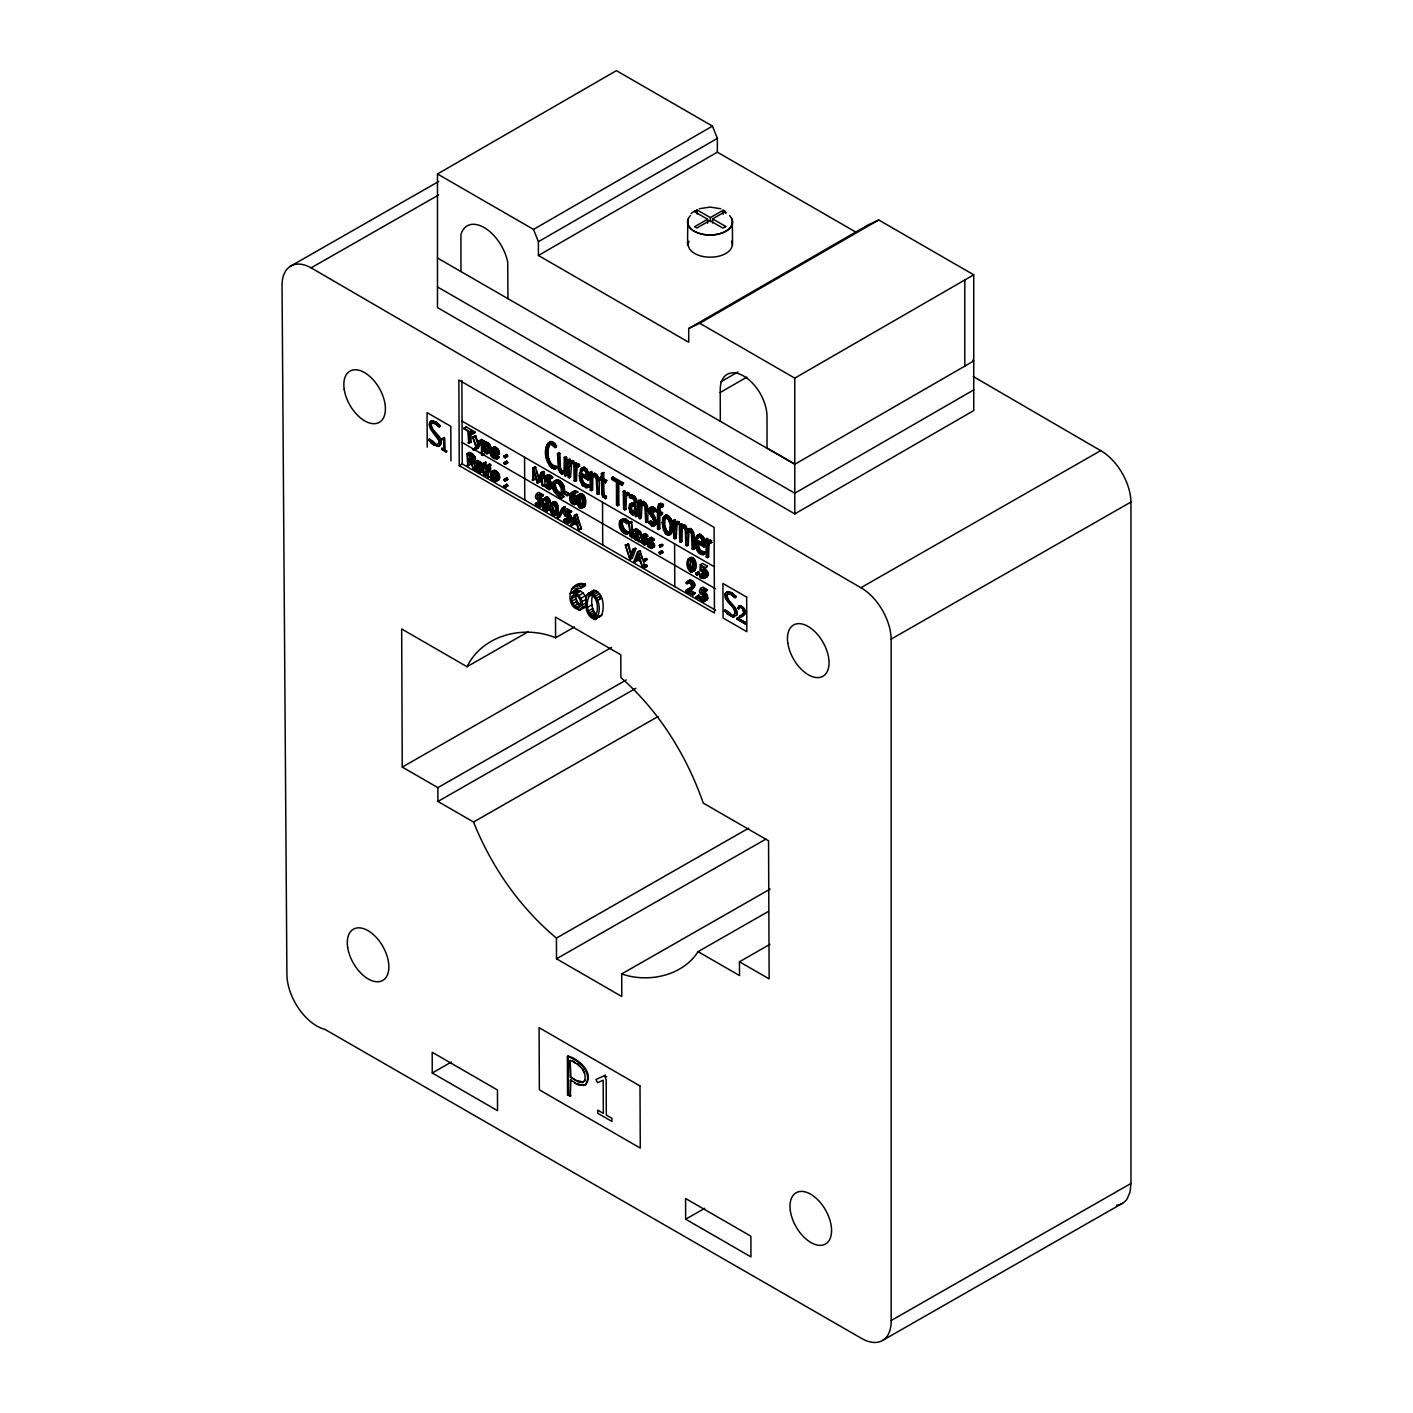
<?xml version="1.0" encoding="UTF-8"?>
<svg xmlns="http://www.w3.org/2000/svg" width="1413" height="1413" viewBox="0 0 1413 1413"><rect width="100%" height="100%" fill="white"/><g stroke="black" fill="none" stroke-linecap="round" stroke-linejoin="round"><path stroke-width="1.5" d="M767.029 448.274L767.012 416.623A33.082 19.128 60 0 0 743.697 376.052A33.082 19.128 60 0 0 720.224 389.476L720.312 421.286M794.795 513.89L794.777 378.136L973.734 274.811L973.751 410.565L794.795 513.89L437.482 307.592L437.482 173.976L616.421 70.65L712.47 126.093L717.362 138.386L717.362 152.162L856.278 232.35M687.548 245.208L687.76 222.053M579.348 475.369L581.326 468.357L584.276 467.244L586.943 469.204L589.256 479.254L587.967 479.978L580.39 475.598L580.708 478.919L582.721 483.882L585.865 485.878L588.762 485.189L588.85 486.955L585.918 487.662L582.209 485.207L579.683 479.06L579.348 475.369L580.637 474.627M550.84 444.177L555.026 447.603L556.316 446.861L555.026 443.488L550.664 441.527C541.886 446.808 545.259 462.263 551.9 468.233L553.19 467.509C546.319 462.705 543.263 448.257 551.211 443.452L552.13 443.435L549.056 444.618M551.9 468.233L555.45 468.992L556.74 468.251L556.404 466.396C547.29 465.107 546.001 450.341 550.346 443.894M569.333 466.696L569.298 477.93L570.587 477.188L571.647 462.81L569.333 466.696L570.622 465.954M575.25 470.105L575.215 481.338L576.504 480.614L576.963 467.438L578.341 465.742L579.63 466.219L576.274 466.961L575.25 470.105L576.539 469.363M624.723 498.665L624.687 509.899L625.977 509.175L626.436 495.998L627.814 494.303L629.103 494.78L625.747 495.521L624.723 498.665L626.012 497.924M658.599 529.486L658.529 513.414L661.213 514.968L662.503 514.226L662.485 512.619L661.196 513.343L658.529 511.806L659.059 506.49L661.019 504.918L657.681 507.02L657.487 511.206L655.915 510.287L657.469 512.813L657.54 528.868L658.599 529.486L659.889 528.745L659.818 512.689M662.485 512.619L659.818 511.064L660.348 505.748M674.778 529.327L675.856 524.453L677.94 523.234M675.856 524.453L677.145 523.711L676.103 538.106L674.813 538.848L673.754 538.229L673.4 520.408L674.69 519.666L675.82 521.768L675.909 523.887L674.619 524.612L673.4 520.408M707.365 546.372L707.33 557.623L708.62 556.881L709.061 543.705L710.456 542.009L711.728 542.486L708.372 543.228L707.365 546.372L708.655 545.63M535.562 503.452C538.777 512.654 545.895 500.555 537.205 498.524L537.382 495.115L540.985 497.199L543.422 495.009L538.865 492.378L536.569 493.702C532.189 500.75 542.08 498.842 540.384 505.077L538.777 505.836L535.562 503.452L537.858 502.145L542.027 504.423L539.731 505.73M563.734 519.754C566.966 528.939 574.084 516.858 565.377 514.827L565.571 511.418L569.156 513.484L571.611 511.312L567.055 508.68L564.741 509.987C560.378 517.052 570.251 515.144 568.574 521.362L566.949 522.139L563.734 519.754L566.048 518.43L570.216 520.726L567.902 522.033M699.541 598.158C702.773 607.343 709.891 595.262 701.184 593.23L701.378 589.822L704.963 591.906L707.418 589.716L702.862 587.084L700.548 588.409C696.185 595.456 706.058 593.548 704.381 599.783L702.756 600.543L699.541 598.158L701.855 596.851L705.069 599.236L706.677 598.458L704.381 599.783M704.328 578.359L705.246 574.12L700.954 569.757L701.131 566.224L704.963 568.432L707.418 566.224L702.561 563.416L700.265 564.723L699.947 570.817L704.522 568.927C717.203 577.211 693.589 582.668 701.502 573.554L705.935 575.974L702.614 577.387L699.188 574.861M535.474 474.909L535.227 479.113L532.931 480.438L532.772 468.003L535.085 466.696L539.201 478.565M628.803 507.868L630.286 503.787L634.967 504.847L633.695 499.231L629.474 497.464L629.333 495.521L630.622 494.78C640.372 496.228 636.309 509.263 637.705 515.922L635.461 516.487L635.055 513.396L632.741 514.827L630.657 513.484L628.803 507.868L630.092 507.126M532.931 480.438L533.566 469.911L537.117 482.857L540.013 481.886L542.08 476.552M490.894 451.807L497.235 455.463L499.531 454.156C496.828 436.953 481.568 456.381 496.881 459.243L499.125 457.017L495.151 455.074L493.208 450.5L490.894 451.807L494.108 457.37L496.811 458.342L499.125 457.017M492.342 450.182L493.42 447.303M554.179 482.663C559.53 480.932 563.946 491.07 559.566 494.285C552.624 494.144 549.887 481.179 558.4 480.067C564.988 482.098 567.726 495.574 558.559 495.256L561.668 497.8L563.964 496.493L560.855 493.949L563.045 493.755M559.566 494.285L562.498 492.625C556.757 495.009 551.759 481.25 558.594 481.038M625.464 518.818C614.832 518.023 619.3 534.026 627.248 534.414L629.262 532.118L626.966 533.425C619.918 532.63 616.563 520.196 625.464 518.818L629.227 522.351L626.93 523.658L623.433 521.15L621.296 521.291M629.262 532.118C624.175 531.465 620.183 524.117 623.592 519.984M571.947 593.548L575.745 588.62L581.202 588.126L585.424 585.706L585.282 584.117L580.814 583.498C565.906 584.593 566.807 610.504 580.867 609.639C584.54 604.534 581.344 596.834 576.557 593.548C570.64 591.994 571.859 594.396 577.475 590.245C584.699 590.881 589.186 601.408 585.088 607.219L579.984 610.116M568.556 523.04C574.067 522.068 572.035 514.42 567.69 513.502L565.377 514.827M704.645 600.083C710.068 601.337 707.507 592.029 703.497 591.923L701.184 593.23M579.1 496.157L579.666 502.816M668.331 533.372L670.786 531.659L668.331 533.372L665.452 531.694L663.227 523.393L665.382 517.653L668.119 517.211L669.568 518.589L668.278 519.33L665.382 517.653M669.621 532.63L666.742 530.97L664.799 525.777L664.764 519.843L666.671 516.928M668.278 519.33L670.221 524.488L669.497 532.401M671.528 529.663L671.776 526.855L670.486 527.579M662.202 522.792L663.456 516.946L666.212 515.074C673.524 516.981 675.997 531.73 668.791 535.209L665.894 534.043L663.509 530.122L662.202 522.792L663.492 522.051L663.792 518.642L662.503 519.383M669.585 534.821C673.259 529.416 672.058 517.706 664.922 515.798L664.145 516.187M567.39 1056.482L568.114 1056.076C578.853 1058.796 595.067 1073.668 585.424 1084.76C593.336 1072.856 578.129 1059.573 567.39 1056.482L567.549 1094.739L570.287 1096.311L570.94 1079.656M474.468 467.597C477.541 465.866 482.628 466.802 474.998 462.722L477.188 460.444L481.745 463.499L482.734 471.836L479.678 472.896C479.502 470.812 474.009 471.712 474.468 467.597L477.435 464.718L479.413 464.842M649.344 521.538L653.354 524.382C656.074 518.412 646.112 514.155 650.033 507.991L652.276 506.719L654.855 508.132L655.862 509.616L654.148 511.753C644.522 504.883 658.246 521.697 654.025 525.848L651.57 525.883L648.938 522.969L650.634 520.796L654.643 523.64L654.661 518.995M973.221 376.494L1100.674 450.641A42.178 24.233 60.2 0 1 1130.948 502.039L1130.948 1183.458L1130.082 1191.901L1127.274 1198.63A42.178 24.233 60.2 0 1 1116.623 1205.289M633.077 535.28C631.876 539.854 638.164 539.536 638.552 541.585L641.643 540.561L640.601 531.871L635.744 528.621L633.572 530.935C647.861 538.265 624.228 534.644 638.128 533.231M635.373 533.955L636.044 536.905L639.312 539.077L637.016 540.384M652.965 526.325L655.314 525.106C659.535 520.973 645.812 504.141 655.438 511.029M628.979 522.81L630.498 535.28L631.399 536.481L633.695 535.174L631.275 521.485L628.979 522.81L630.163 536.022L631.911 537.752L636.504 534.22L636.698 536.622L639.365 538.194M651.322 507.249L651.163 513.484L649.874 514.226M687.124 532.878L686.965 545.86L688.255 545.135L688.996 530.811L687.124 532.878L688.414 532.136M680.889 529.663L680.73 542.256L682.02 541.515L682.179 528.939L684.775 526.784L682.461 527.367L680.889 529.663L682.179 528.939M591.499 478.053L591.341 490.647L592.63 489.905L592.789 477.329L594.378 475.051L591.499 478.053L592.789 477.329M640.16 506.154L639.983 518.748L641.272 518.006L642.103 503.929L640.16 506.154L641.449 505.412M563.964 496.493L561.35 498.577C556.457 495.221 548.138 486.831 554.285 481.232C560.449 481.144 565.094 491.459 560.096 495.345M490.081 450.252L489.499 445.59L486.284 442.923M466.908 453.644C470.246 453.714 476.234 460.726 471.2 462.086L473.479 469.134L475.775 467.827L473.496 460.779C478.53 459.402 472.543 452.39 469.204 452.319L466.908 453.644L467.791 465.866L470.087 464.541L470.087 460.921M487.379 453.626L488.562 452.337C489.746 448.857 486.461 441.827 482.257 443.965L481.391 441.916L483.688 440.591L484.553 442.658C488.774 440.52 492.06 447.532 490.876 451.012L486.779 453.697L482.363 449.617L484.677 448.292L486.708 451.224M696.379 542.574L703.957 546.955L705.246 546.213L703.621 537.293L699.382 534.202C691.893 538.035 694.772 554.32 703.55 554.655L704.751 552.147L700 550.116L697.669 541.833L696.379 542.574L698.711 550.858L701.855 552.854L704.751 552.147M696.697 539.572L699.382 534.202M570.552 496.281L572.565 493.791L577.74 492.272L575.303 491.106C566.383 490.982 569.033 507.726 575.956 503.646C579.648 497.535 566.03 495.875 573.537 494.515L577.581 497.5L575.285 498.824M491.636 472.843L493.685 472.984L495.733 475.21L495.751 480.385L492.589 479.343L491.053 476.499L491.053 473.655L493.949 471.518L491.053 473.655M494.85 480.65L497.146 479.325L493.967 476.711L493.349 472.331M571.594 598.582L571.929 596.392L574.42 594.467C579.613 595.756 582.386 603.121 579.524 607.572L578.094 608.102L574.42 605.947L571.929 601.143L571.594 598.582L575.815 596.18L576.151 593.972L571.929 596.392M497.129 480.296C492.024 456.169 484.359 490.117 499.425 478.989C500.714 475.527 496.864 468.551 492.89 471.024M571.082 497.005L574.561 499.019L574.596 503.505L571.894 502.622L570.552 500.149L570.552 497.729L573.378 495.68M576.151 502.445L573.395 500.167L572.848 496.405M580.425 474.026L581.361 470.582L583.816 469.928L585.847 472.366L586.943 477.806L580.425 474.026L583.746 468.922L581.361 470.582M696.415 541.002L697.368 537.558L701.095 536.145L698.446 536.622L696.415 541.002L702.95 544.764L701.837 539.342L699.806 536.887M540.985 497.199L543.422 495.009M569.156 513.484L571.611 511.312M704.963 591.906L707.418 589.716M744.545 614.478C746.576 611.953 742.249 605.276 739.229 605.682C743.874 605.365 747.866 612.906 743.203 615.679M631.523 505.642L631.77 510.358L634.967 512.248L633.678 512.99L631.099 512.142L630.074 509.757L630.233 506.384L632.476 504.794L630.233 506.384M704.963 568.432L707.418 566.224M584.558 1080.715C587.49 1071.036 578.235 1063.459 570.128 1060.404L570.198 1077.307L579.507 1082.429L582.668 1082.446L585.282 1080.309L582.668 1082.446M647.384 541.603L646.306 542.521M649.609 547.167L651.905 545.86L649.998 544.076L647.684 545.4L650.439 547.555L653.707 545.966L653.354 543.952M432.148 422.734L431.407 423.564C430.364 432.007 443.735 435.434 440.785 444.512L439.072 446.066L440.273 444.812C443.223 435.734 429.852 432.29 430.894 423.847L433.667 422.558L439.584 426.744L440.291 425.649L435.752 421.833L430.806 421.251L433.279 420.827M483.122 444.371L487.185 446.914L487.255 452.425L484.129 451.489L482.363 447.479L482.54 444.971L486.584 442.145M486.337 452.708L488.633 451.383L484.889 447.603L485.418 443.046M728.013 593.548L726.759 594.679C726.194 602.68 738.681 608.085 736.65 615.326C739.6 606.265 726.229 602.821 727.271 594.378L729.532 593.372L735.449 597.558L736.155 596.463L731.616 592.648L726.671 592.065L729.143 591.641M641.255 541.674L643.18 543.457L645.476 542.15L643.551 540.367L640.919 542.309L644.293 544.782L645.723 544.235C646.642 539.96 637.334 535.668 646.041 534.096L647.596 536.41L645.282 537.735L642.933 535.863M645.176 544.747L648.019 542.928C649.874 539.996 641.202 535.121 645.882 534.803M647.684 545.4L648.426 547.167L651.605 548.456L652.205 546.125L648.567 539.925L651.711 541.444L654.378 539.501L651.393 537.364L647.79 539.271C646.2 542.451 654.025 545.612 650.439 547.555M740.659 606.972L743.256 609.321L743.733 612.8L742.761 608.191L740.659 606.972L738.646 608.879L737.657 607.979L739.229 605.682M439.09 441.88L438.772 443.611L439.602 441.598L438.578 437.889L431.018 428.828L430.047 422.116L429.11 424.518L430.523 429.128L439.602 441.598M549.498 489.605L553.225 486.302L547.732 476.835L545.595 479.042L550.116 484.836L550.717 488.774L548.862 489.587L544.27 486.284L546.919 484.288L550.787 487.308L548.474 488.615L544.623 485.613M725.346 597.575L734.442 608.703L735.466 612.412L733.647 615.344L734.636 614.425C736.632 605.682 722.573 602.291 725.399 593.23L727.183 591.764M545.436 478.142L546.813 476.923L550.046 479.201L552.748 477.311L548.898 474.662L544.817 476.658C543.299 481.568 550.964 483.37 549.887 488.121L548.474 488.615M740.2 615.821L736.897 619.124L745.216 623.91L745.746 622.603L738.381 618.717L745.746 622.603M689.597 589.804C694.772 588.426 691.399 581.291 687.195 581.538L686.135 583.074L686.983 583.799L690.321 581.079L691.964 581.485M686.753 591.235L689.385 589.733L695.302 593.16L692.688 594.643L686.753 591.235C694.172 591.376 698.375 581.291 689.827 580.037L686.471 582.032M643.18 543.457C648.567 543.828 639.859 538.3 641.361 535.562L646.041 534.096M643.621 535.933L644.964 533.655M649.927 538.795L650.581 537.452M651.835 546.672L653.901 547.131L654.643 545.718L650.863 538.618L654.025 540.137M546.902 476.464L547.82 474.733M555.026 447.603L556.634 445.395M686.983 583.799C687.919 580.619 692.529 584.77 691.257 587.031L685.499 591.446L692.688 594.643M695.302 593.16L692.494 595.491M659.73 505.642L662.026 507.126L661.673 504.847L659.306 503.805L657.681 507.02M662.026 507.126L663.315 506.402L662.944 504.105L659.306 503.805M630.18 505.642L631.576 503.046L633.466 502.904M736.897 619.124L737.286 617.516M554.532 482.787L555.839 480.279L558.4 480.067M623.628 518.642L621.755 520.355L621.791 525.424M688.449 588.762L688.131 589.945L693.377 592.983M658.97 506.278L660.595 503.063M738.646 608.879L739.511 607.219M546.495 510.252L547.626 504.264L545.4 499.584L543.599 500.273L543.069 503.646L544.888 509.669L548.792 508.945L545.895 505.872L546.248 498.4M551.353 504.759C548.915 507.391 552.925 519.101 555.397 512.46C558.365 505.218 548.686 503.558 553.649 503.434C550.116 507.691 558.082 513.59 553.755 514.809M648.938 522.969L650.634 520.796M580.955 470.882L583.392 467.244M578.076 496.775L578.094 503.964L580.637 507.267L582.386 504.865L581.926 499.001L580.001 496.087L578.076 496.775L581.714 494.532L583.852 496.67M594.537 617.322C599.2 611.299 598.335 598.706 591.199 594.696L590.192 594.785C585.441 600.684 586.413 613.472 593.531 617.463L597.363 615.715M688.467 560.519L688.484 567.708L691.045 571.011L692.776 568.591L692.317 562.745L690.409 559.813L688.467 560.519L692.123 558.276L694.242 560.413M557.323 512.46L557.676 507.426L556.016 503.169M584.293 504.9L584.24 497.694M695.09 567.284L694.313 569.28M491.212 450.111L490.947 451.03L496.387 454.191L493.773 449.634L491.212 450.111L494.038 448.186M488.562 452.337L493.526 448.804M654.148 511.753L655.862 509.616M633.925 536.357L634.985 535.297L638.164 536.569L637.634 539.289L634.048 537.187L636.239 535.05M686.135 583.074L689.827 580.037M552.978 510.499C560.431 524.435 559.424 493.967 552.448 504.105M550.929 505.554C547.308 480.65 533.831 518.659 550.258 508.927L546.23 511.276M554.055 501.58C546.301 502.692 550.311 520.479 557.534 514.085M580.814 493.543C574.526 495.292 575.868 504.671 580.054 507.938L583.887 506.949C588.002 504.194 585.159 491.3 579.701 494.479M601.814 614.92C604.64 606.989 603.634 592.259 593.654 590.298L587.225 594.59C584.187 602.503 585.247 617.587 595.368 619.424L601.814 614.92L593.972 619.442M691.204 557.27C684.916 559.018 686.259 568.415 690.445 571.682L694.278 570.675C698.411 567.92 695.549 555.026 690.092 558.206M572.283 460.408L569.103 463.711L567.885 459.49L570.075 459.278L570.393 462.969L571.523 460.691L573.713 461.097L573.713 462.81L570.357 463.535M579.63 466.219L578.2 463.817L575.02 467.12L573.802 462.899L574.155 480.72L575.215 481.338M578.2 463.817L576.31 466.378L575.992 462.687L572.088 463.305M626.913 492.678L624.493 495.68L627.672 492.395L629.103 494.78M674.619 524.612L677.021 521.609L679.211 521.998L679.229 523.728L676.65 523.976M675.909 523.887L677.021 521.609M709.538 540.384L707.136 543.387L710.315 540.102L711.728 542.486M625.376 544.976L630.057 559.548L632.353 558.223L636.044 548.491L632.794 549.251L629.597 558.153L625.376 544.976L628.626 544.199L631.364 554.744M632.547 555.062L635.091 547.944M581.485 528.851L576.734 514.067L574.42 515.392L570.622 525.23L571.541 525.76L572.689 522.598L574.985 521.291L579.383 523.817L581.485 528.851L578.27 529.645L577.069 525.141L572.689 522.598M571.541 525.76L573.837 524.435L574.985 521.291M643.745 564.794L644.664 565.324L639.895 550.54L637.599 551.865L633.783 561.703L634.702 562.233L635.85 559.071L638.146 557.764M572.936 521.927L574.861 516.716L576.804 524.17L572.936 521.927L575.232 520.62L577.829 522.104M636.097 558.4L638.022 553.19L639.983 560.643L636.097 558.4L638.411 557.075L639.683 553.596M630.057 559.548L633.731 549.798L636.044 548.491M487.361 465.548L488.333 466.096C486.973 469.54 487.432 461.91 490.629 464.789L486.019 468.674L483.688 467.332L484.323 474.662L485.789 475.475L488.086 474.15L485.878 476.287L483.299 474.185L482.84 466.855L481.391 466.007L483.688 463.923M489.657 464.223L490.647 465.919M539.713 480.438L537.399 481.745L540.896 472.684L543.193 471.377L544.235 471.977L545.047 484.783L541.903 485.613L541.179 474.309L537.699 483.193M626.93 523.658L629.491 521.662M504.035 479.731L506.543 477.93L507.585 479.731L505.289 481.056L504.035 479.731L507.055 477.965M506.543 477.93L507.585 479.731M504.052 486.09L506.578 484.288L507.62 486.107L505.306 487.414L504.052 486.09L507.09 484.323M506.578 484.288L507.62 486.107M643.516 559.654L644.575 561.473L646.871 558.947L643.516 559.654L646.342 558.382M643.339 566.507L644.593 567.832L643.339 566.507L646.359 564.741L646.889 566.507L644.593 567.832M646.359 564.741L646.889 566.507M696.185 597.01L698.693 595.209L699.735 597.028L697.439 598.335L696.185 597.01L699.205 595.244M698.693 595.209L699.735 597.028M690.109 528.444L686.559 531.571L684.616 526.749L681.931 525.83L680.642 527.738L679.388 523.87L681.684 523.711L681.931 526.996L683.221 525.106L685.022 525.247L687.848 530.829L690.109 528.444C696.927 532.206 693.483 542.574 694.507 548.739L692.158 548.862L691.452 533.902L689.579 531.041L687.707 531.535M503.893 456.346L506.419 454.527L507.532 456.417L505.236 457.741L503.893 456.346L506.967 454.562M506.419 454.527L507.532 456.417M503.929 462.969L506.455 461.15L507.567 463.04L505.271 464.365L503.929 462.969L507.002 461.186M506.455 461.15L507.567 463.04M659.288 545.418L660.401 547.308L662.697 544.747L659.288 545.418L662.132 544.146M659.094 552.536L661.62 550.717L662.732 552.624L660.419 553.931L659.094 552.536L662.167 550.77M661.62 550.717L662.732 552.624M695.62 573.643L698.146 571.823L699.258 573.713L696.962 575.038L695.62 573.643L698.693 571.859M698.146 571.823L699.258 573.713M478.265 443.382L475.916 436.069L472.649 436.829L476.534 446.526L479.219 440.609L482.504 439.867L478.406 447.85L473.267 450.023L477.718 446.985L473.055 449.104M479.731 443.24L481.515 439.302M505.289 481.056L504.247 479.237M505.306 487.414L504.264 485.613M644.575 561.473L644.045 559.689M697.439 598.335L696.397 596.533M577.634 588.144L576.168 591.146L577.475 590.245M505.236 457.741L504.123 455.834M505.271 464.365L504.158 462.457M593.831 473.496L591.252 476.128L594.679 473.32C601.867 477.011 598.37 487.52 599.359 493.808L597.01 493.932L596.251 478.724L594.149 475.934L592.153 476.57M642.491 501.58L639.895 504.211L638.658 500.343L640.954 500.202L641.184 503.47L643.339 501.403C650.528 505.095 647.03 515.604 648.019 521.892L645.67 522.015L644.911 506.825L642.809 504.035L640.813 504.671M660.401 547.308L659.836 545.453M660.419 553.931L659.306 552.041M696.962 575.038L695.85 573.13M482.504 439.867L480.208 441.192L476.093 449.175L473.267 450.023M562.992 492.06L562.975 485.948M665.435 515.445L662.891 518.041M575.303 491.106L569.828 495.08M550.664 441.527L546.637 445.254M439.584 445.766L433.968 445.183L428.528 440.308C431.813 436.935 443.417 453.043 429.181 439.054M428.528 440.308L429.693 438.754M736.65 615.326L732.746 617.163L724.392 611.123C727.677 607.767 739.282 623.857 725.046 609.868M724.392 611.123L725.558 609.568M643.551 540.367L640.919 542.309M649.998 544.076L647.348 546.019M546.919 484.288L544.27 486.284M495.822 481.568L499.425 478.989M556.704 517.9L562.109 508.026L564.405 506.702L565.288 507.214L559.813 517.052L556.704 517.9L559 516.593L564.405 506.702M557.517 518.377L562.992 508.521L565.288 507.214M563.734 473.196L564.405 472.03L564.847 475.722L567.143 475.139L566.613 457.264L564.264 457.388L564.052 470.282L561.155 471.942L558.789 466.749L558.577 454.121L557.517 453.502L558.418 470.052L562.003 473.956L565.023 472.454L562.939 473.832M645.282 537.735L647.949 535.792M651.711 541.444L654.378 539.501M535.191 504.017L537.858 502.145M563.381 520.32L566.048 518.43M699.188 598.723L701.855 596.851M431.636 423.035L435.204 423.688L439.072 427.026L440.291 425.649M727.501 593.849L731.069 594.502L734.937 597.858L736.155 596.463M550.046 479.201L552.748 477.311M701.502 573.554L702.173 575.462M743.079 613.772L744.05 612.624M575.268 503.046L578.253 502.322L575.956 503.646M626.277 679.936L437.871 787.642L402.263 767.082L401.663 628.979L467.014 666.706C482.681 634.737 524.099 624.652 555.592 637.793L574.614 626.913M768.495 911.385L698.075 951.638C682.585 976.012 647.984 983.183 621.702 973.928L621.791 996.501L556.51 958.809L556.422 938.091C519.595 907.358 491.247 866.434 473.549 822.013L437.924 801.454L437.871 787.642M587.225 594.59L593.654 590.298M481.126 469.363L481.621 466.767M575.815 586.801L580.814 583.498M633.678 512.99L634.985 506.613L631.187 505.536M473.956 449.228L475.969 447.267L472.649 436.829M703.621 577.299L704.345 573.943L701.095 570.781M439.284 443.311L436.211 444.565M429.534 422.416L431.318 420.95M691.045 213.628L694.843 210.714M471.659 461.239L471.624 457.547L467.738 454.862L467.774 459.667L470.794 461.256L474.485 459.455L473.92 456.24M712.629 222.989L712.629 218.891L725.734 226.469L724.268 227.316M739.882 615.997L743.379 613.595M741.772 616.598L743.521 615.503M738.381 618.717L742.072 616.421M481.144 470.352L482.734 471.836M546.902 511.259C550.328 508.309 548.774 498.047 543.422 498.718M549.781 509.598L546.301 508.274M554.655 515.745C558.082 512.795 556.528 502.516 551.176 503.205M595.368 619.424C602.274 612.871 599.748 594.82 589.433 592.718L588.232 593.336M600.79 616.298L598.176 617.039M437.482 173.976L533.513 229.418L712.47 126.093M973.734 274.811L878.727 219.969L867.688 225.162L688.732 328.487L688.732 342.264L538.406 255.47L538.406 241.694L717.362 138.386M538.406 255.47L717.362 152.162M707.577 223.325L707.577 219.227L694.613 226.716L696.839 228.005L709.785 220.534L722.891 228.111L725.734 226.469M695.761 210.855L697.227 210.007L710.386 217.602L723.244 210.184L725.487 211.473L712.629 218.891M688.732 328.487L699.771 323.277L878.727 219.969M720.771 381.863L737.957 371.937M720.171 392.531L746.912 377.094M973.751 389.9L794.795 493.225L437.482 286.927M580.054 507.938L581.591 508.256C585.282 505.183 583.516 494.462 577.899 495.168M690.445 571.682L691.981 572C695.673 568.927 693.924 558.188 688.29 558.894M290.319 266.298L438.754 181.447M1130.948 1183.458L891.161 1320.537A42.178 24.233 60.2 0 1 862.089 1338.712L324.849 1029.335A42.178 24.233 60.2 0 1 286.91 974.846L282.052 286.027A42.178 24.233 60.2 0 1 311.125 267.852L438.631 194.976M432.767 421.109L435.752 421.833M435.239 422.116L438.277 423.582M430.983 443.028L434.48 444.901M441.227 438.737L441.757 439.726L441.227 438.737L444.671 437.818L444.848 449.846L446.632 450.871L446.296 452.054L441.792 449.44L442.128 448.257L443.894 449.299L443.859 438.772L441.757 439.726M444.283 437.324L444.512 450.023L446.632 450.871M443.859 438.772L443.894 449.299M468.763 443.382L467.844 431.371L463.817 428.192L466.131 426.885L474.998 432.007L472.701 434.18L468.71 431.866L468.763 443.382L471.059 442.075L471.024 432.466M463.835 429.057L466.131 426.885M436.882 446.349L438.065 446.384M441.792 449.44L446.632 451.86M463.817 428.192L472.684 433.314L474.998 432.007M473.62 437.376L475.916 436.069M467.88 442.887L471.059 442.075M482.204 442.375L484.5 441.068M476.534 446.526L478.848 445.219M482.84 443.523L485.136 442.198M483.511 443.346L485.807 442.039M474.75 448.963L477.046 447.638M482.54 444.971L484.853 443.647M485.136 443.841L487.45 442.534M474.326 450.164L478.406 447.85M482.363 445.996L484.659 444.689M485.931 444.389L488.227 443.064M482.363 447.479L484.659 446.172M486.637 445.042L488.933 443.717M487.255 445.802L489.552 444.494M482.592 448.91L484.889 447.603M470.9 455.869L473.196 454.544M487.785 446.685L490.099 445.378M483.264 450.341L485.56 449.016M472.03 457.07L474.326 455.745M488.227 447.638L490.523 446.331M467.774 459.667L470.07 458.342L473.956 459.931M467.791 465.866L467.774 460.444L470.07 459.119M472.525 457.83L474.821 456.505M488.527 448.627L490.841 447.32M459.243 465.636L714.448 612.995L714.095 527.367L458.872 380.026L459.243 465.636L462.228 463.923L715.596 610.204M484.129 451.489L486.443 450.164M472.878 458.589L475.174 457.264M485.154 452.284L487.45 450.977M490.647 449.051L494.002 447.056M473.09 459.366L475.386 458.059M490.311 449.687L494.656 447.02M470.794 461.256L473.108 459.931M473.161 460.161L475.457 458.836M490.099 450.5L495.38 447.197M481.391 441.916L481.515 455.074L484.694 454.279L483.811 453.767M491.123 448.61L496.193 447.585M471.2 462.086L475.333 459.79M472.048 462.086L474.98 460.444M486.779 453.697L490.187 452.019M466.961 465.372L470.087 464.541M473.479 469.134L471.236 463.199L474.026 461.521M493.896 448.892L495.327 450.005L497.623 448.698M472.189 463.711L474.503 462.387M494.992 450.623L497.765 449.935M474.998 462.722L478.406 460.815M491.159 453.52L493.473 452.213M495.327 450.005L498.188 449.387M497.235 455.463L496.352 451.489L498.665 450.164M474.892 461.751L477.382 462.74L479.678 461.433M477.311 463.482L479.608 462.157L480.614 462.987M491.83 455.092L494.144 453.767M496.722 452.354L499.036 451.03M477.382 462.74L478.583 463.658L480.879 462.351M496.987 453.308L499.301 451.983M474.75 466.378L477.947 464.577M474.538 466.891L476.835 465.566M492.854 456.399L495.151 455.074M480.438 473.143L479.449 464.824L481.745 463.499M481.391 465.23L482.84 466.078L482.84 463.552L485.966 462.263L485.984 465.248L488.315 467.367L485.984 466.007L483.688 467.332M494.108 457.37L496.405 456.063M482.84 463.552L485.966 462.263M475.457 468.71L476.34 466.891L479.325 468.074L478.813 470.688L475.457 468.71L477.647 466.608M479.978 466.237L482.275 464.912M481.391 466.007L483.688 464.7M475.775 469.434L478.089 468.127L479.943 469.522L477.629 470.829M495.468 458.006L497.765 456.699M476.269 470.034L478.565 468.727M475.916 470.617L478.212 469.293M476.852 470.494L479.148 469.169M483.67 463.588L483.688 466.555L485.984 465.248M487.185 466.007L490.134 464.276M487.361 466.679L490.629 464.789M504.123 457.106L507.532 455.163M488.315 466.59L486.019 467.897L483.688 466.555M487.838 467.173L490.823 465.478M504.671 457.671L507.779 455.94M487.467 468.745L490.611 467.915L490.647 476.411L488.333 477.718L487.467 468.745L490.611 467.915M483.776 473.39L486.072 472.083L485.984 466.007M483.988 474.097L486.072 472.083M484.323 474.662L486.637 473.337L488.086 474.15M504.158 463.711L507.567 461.786M484.8 475.051L487.114 473.744M491.035 471.907L493.879 470.335M484.747 475.863L487.043 474.556M490.594 472.331L494.497 470.299M504.706 464.294L507.797 462.563M490.276 472.896L492.589 471.589M492.89 471.783L495.204 470.458M493.685 472.154L495.981 470.847M493.685 472.984L496.775 471.377M490.859 474.962L493.155 473.638M495.168 473.337L497.482 472.013M547.396 443.788L548.686 443.064M548.332 442.781L551.812 441.527M491.053 476.499L493.367 475.192M495.804 474.097L498.1 472.79M550.522 442.269L553.084 442.039M496.352 474.98L498.648 473.655M549.922 444.194L551.211 443.452M491.671 478.018L493.967 476.711M548.297 445.466L549.586 444.742M546.107 447.091L547.396 446.349M547.626 446.755L548.915 446.013M496.793 475.916L499.089 474.591M551.794 442.781L553.737 444.23L555.026 443.488M492.589 479.343L494.886 478.018M497.111 476.852L499.407 475.527M547.149 448.363L548.438 447.621M553.49 445.819L554.779 445.077L556.316 446.861M492.943 480.544L496.016 478.936M546.866 450.305L548.156 449.564M497.358 478.707L499.672 477.4M495.204 481.603L499.107 479.555M546.778 452.584L548.067 451.842M546.884 454.968L548.173 454.227M505.289 479.837L507.585 478.53M504.247 480.455L506.543 479.131M504.759 481.003L507.815 479.272M546.142 457.229L547.432 456.487L547.997 458.978L546.707 459.72M547.184 457.247L548.474 456.505M557.517 453.502L559.866 453.379L560.555 468.409L562.445 471.2L564.582 470.971L562.286 472.225M547.679 459.419L548.968 458.677M558.577 454.121L559.866 453.379M532.772 468.003L536.128 467.297M504.282 486.814L507.603 484.889M547.485 462.086L549.657 460.744M504.794 487.361L507.832 485.63M549.145 463.217L550.434 462.493M550.01 464.647L551.282 463.906M549.48 465.937L550.77 465.195L553.578 467.155L556.404 466.396M550.929 465.725L552.218 465.001M564.264 457.388L566.613 457.264M550.628 467.279L553.242 465.76M540.896 472.684L544.235 471.977M553.578 467.155L554.867 466.414M532.083 479.943L535.227 479.113M568.785 460.002L570.075 459.278M553.843 469.028L555.132 468.286M557.782 467.138L559.071 466.396L558.806 452.761M558.789 466.749L560.078 466.007M569.015 461.592L570.304 460.85M569.598 462.281L570.887 461.556M544.817 476.658L547.114 475.351M570.234 461.433L573.183 460.691M545.524 476.04L548.898 474.662M559.265 469.151L560.555 468.409M544.588 477.788L547.873 476.128M572.424 463.535L573.713 461.097M537.117 482.857L540.013 481.886M546.584 475.987L550.258 475.227M569.757 464.753L571.046 464.012M545.595 479.042L547.891 477.718M560.06 470.882L561.35 470.14M547.944 476.534L549.339 477.506L551.635 476.181M549.039 478.159L551.335 476.852L552.359 477.894M559.46 472.189L560.749 471.465L559.707 469.31M574.702 463.429L575.992 462.687M546.054 480.014L548.35 478.689M561.155 471.942L562.445 471.2M546.796 481.056L549.109 479.749M574.932 465.001L576.221 464.259M560.926 473.549L564.229 473.09M575.515 465.707L576.804 464.965M576.151 464.842L579.1 464.1M547.855 482.186L550.169 480.879M562.003 473.956L563.292 473.214M578.341 466.961L579.613 464.506M576.274 466.961L578.341 465.742M565.854 475.881L565.5 473.443L566.79 472.719M578.005 466.714L579.295 465.972M575.674 468.162L576.963 467.438M549.215 483.617L551.512 482.292M553.525 481.603L556.581 479.925M552.925 482.222L557.446 479.855M564.847 475.722L567.143 475.139M545.86 487.043L548.173 485.719M552.483 483.052L554.797 481.745M550.116 484.836L552.43 483.529M553.684 483.228L557.817 480.897M553.313 483.953L555.627 482.628M557.164 481.886L559.46 480.561M547.343 488.139L549.639 486.814M550.734 486.196L555.415 483.529M580.619 469.116L581.909 468.374M581.326 468.357L584.276 467.244M558.223 482.61L560.519 481.285M580.054 470.211L581.344 469.469M553.031 485.895L555.344 484.588M567.885 459.49L568.238 477.311L569.527 476.57M582.986 467.986L585.229 467.65M549.887 488.121L553.225 486.302M553.119 487.043L555.415 485.736M559.195 483.511L561.491 482.186M548.862 489.587L553.013 487.45M580.761 472.066L582.05 471.324M553.331 488.191L555.645 486.884M579.418 473.337L580.708 472.613M560.043 484.571L562.339 483.246M583.94 468.374L585.653 469.946L586.943 469.204M537.205 498.524L539.501 497.217L541.85 498.542L543.546 501.35L541.232 502.657M553.702 489.34L556.016 488.015M560.149 486.107L562.462 484.8L561.826 483.723M587.967 479.978L586.342 471.059L587.631 470.335M560.802 485.789L563.098 484.482M538.406 498.966L540.702 497.659M554.214 490.488L556.528 489.163M585.847 472.366L587.137 471.642L588.055 474.945M586.907 472.401L588.197 471.677M539.554 499.866L541.85 498.542M561.42 487.114L563.716 485.807M539.077 500.467L541.391 499.142L540.455 498.453M554.85 491.547L557.146 490.24M574.155 480.72L576.504 480.614M586.307 473.638L587.596 472.913M542.945 499.337L546.301 497.111M561.862 488.456L564.158 487.149M587.349 473.973L588.638 473.231M591.341 490.647L590.263 490.028L589.998 472.26L591.288 471.518L592.524 475.386M544.659 498.418L546.955 497.111M555.556 492.466L557.852 491.159M540.525 501.085L542.822 499.778M543.952 499.725L547.714 497.411M589.998 472.26L592.294 472.101M536.198 504.247L538.512 502.94M543.599 500.273L545.895 498.966M580.708 478.919L581.997 478.177L581.679 474.874M556.333 493.225L558.647 491.918M562.127 489.816L564.423 488.509M546.16 499.284L548.456 497.977M587.667 475.757L588.956 475.015M536.869 504.883L539.183 503.558M545.948 500.008L548.739 499.301M557.217 493.826L559.513 492.519M580.107 480.809L581.397 480.067L581.979 481.727M546.813 500.043L549.109 498.736M562.215 491.212L564.529 489.887M537.682 505.43L539.978 504.105M557.217 494.709L560.378 492.925M591.835 474.909L593.124 474.185M592.542 474.22L594.679 473.32M538.777 505.836L541.073 504.529M541.479 504.282L543.775 502.975M547.396 501.014L549.692 499.69M558.859 494.391L561.173 493.066M580.69 482.469L582.792 480.985L581.997 478.177M593.389 474.061L595.65 473.655M541.409 505.165L543.722 503.84M563.204 492.784L565.5 491.459L569.492 493.755L567.196 495.945L563.204 492.784L567.196 495.08L569.492 493.755M539.112 506.896L543.175 505.077L540.384 506.755M539.784 506.931L543.51 504.547M547.873 502.18L550.187 500.856M559.371 495.398L563.593 493.261M594.149 475.934L595.438 475.21M543.21 505.43L545.506 504.105M594.361 474.397L595.95 475.81L597.24 475.068M582.721 483.882L584.011 483.14L588.762 485.189M602.733 478.106L601.443 478.848L601.408 473.602L603.757 472.543L603.793 478.724L606.76 480.438L605.488 482.787L602.503 481.074L602.644 493.667L603.969 496.634L606.513 496.316L605.329 498.718L602.044 495.539L601.443 480.455L599.589 479.396L600.878 477.046L602.733 478.106L602.697 472.86M601.408 473.602L603.757 472.543M543.599 507.179L545.895 505.872M582.209 485.207L583.498 484.482L582.686 483.228M550.699 503.805L554.708 501.58M543.97 508.203L546.266 506.896M584.24 485.242L585.53 484.5M553.154 503.205L555.45 501.898M583.127 486.213L584.399 485.471M598.07 494.532L597.098 477.965L598.388 477.241M571.082 493.243L574.279 491.371M596.251 478.724L597.54 478L596.657 476.305M544.394 509.033L546.69 507.726M570.357 494.055L572.654 492.748M553.914 503.77L556.21 502.445M572.989 492.431L576.433 491.141M585.865 485.878L587.154 485.154M544.888 509.669L547.184 508.362M554.567 504.529L556.863 503.205M545.453 510.128L547.749 508.804M574.12 492.448L577.67 491.459M599.589 479.396L600.878 477.046M546.001 510.323L549.215 508.592M585.918 487.662L588.85 486.955M597.787 480.862L599.077 480.137M554.603 505.872L557.446 504.176M572.053 495.91L574.367 494.585M570.552 497.729L575.303 494.992M602.468 473.284L602.503 479.466L603.793 478.724M555.627 506.649L557.923 505.342M601.443 480.455L602.733 479.714M572.813 497.076L575.109 495.769L576.115 496.564M550.964 509.899L553.26 508.592M570.375 498.842L572.671 497.517M574.261 497.341L576.575 496.034M577.387 495.786L581.502 493.561M570.552 500.149L572.866 498.824M551.353 511.665L553.649 510.34M578.447 496.21L582.315 493.879M602.503 479.466L605.471 481.179L606.76 480.438M617.569 505.801L616.527 505.2L616.439 482.169L611.635 479.396L611.617 477.682L612.906 476.94L623.522 483.069L622.25 485.524L617.463 482.769L617.569 505.801L618.859 505.059L618.753 482.027M580.001 496.087L582.315 494.762M590.263 490.028L592.63 489.905M571.099 501.474L573.395 500.167M580.796 495.786L583.11 494.479M551.706 512.689L554.02 511.365M581.502 496.581L583.799 495.274M611.635 479.396L612.906 476.94M552.147 513.52L554.444 512.195M551.741 514.067L554.055 512.76M571.894 502.622L574.19 501.315M552.642 514.155L554.938 512.831M571.453 503.134L574.455 502.498M582.121 497.606L584.417 496.281M553.207 514.597L555.503 513.272M572.83 503.399L575.144 502.092M553.207 515.445L556.545 513.414M573.855 503.752L576.91 502.18M582.633 498.824L584.929 497.5M553.967 515.763L558.011 513.414M577.67 502.127L579.966 500.82L579.966 496.934L581.714 494.532M574.296 504.847L577.617 503.258M578.094 503.964L580.39 502.657L579.966 500.82M597.01 493.932L599.359 493.808M578.465 505.042L580.778 503.717L580.39 502.657M578.924 505.907L581.22 504.6L582.951 505.96L580.637 507.267M601.638 493.543L602.927 492.801L602.733 481.886M579.454 506.578L581.75 505.271M602.644 493.667L603.934 492.925L603.793 480.332M579.224 507.32L581.538 506.013M580.054 507.055L582.35 505.73M564.9 516.063L568.891 513.943M611.617 477.682L622.232 483.811L623.522 483.069M602.909 495.045L603.934 492.925M580.867 508.274L585.017 505.907M567.743 516.151L570.04 514.844M581.591 508.256L584.505 506.596M603.351 496.034L606.513 496.316M602.821 497.305L605.259 495.892M568.715 517.388L571.011 516.081M564.388 520.549L566.684 519.225M564.37 521.591L567.355 519.86M569.421 518.96L571.717 517.653M574.42 515.392L577.581 514.562M565.871 521.733L568.167 520.408M566.949 522.139L569.262 520.814M569.669 520.585L571.965 519.26M569.598 521.45L571.894 520.143M567.284 523.199L571.7 520.849M567.973 523.216L571.347 521.379M624.687 509.899L623.628 509.298L623.274 491.459L624.564 490.735L625.782 494.939M623.274 491.459L625.464 491.247M624.493 495.68L624.405 493.561L625.694 492.837M625.623 493.42L627.672 492.395M624.988 494.267L626.277 493.526M626.383 493.119L628.573 492.66M627.814 495.521L629.085 493.066M625.747 495.521L627.814 494.303M625.147 496.722L626.436 495.998M627.478 495.274L628.767 494.532M629.333 495.521L632.176 494.974M629.474 497.464L633.695 497.235L635.832 500.538M630.887 495.716L633.783 495.663M631.205 497.57L632.494 496.828M632.406 497.977L633.695 497.235M632.494 496.405L634.031 497.765L635.32 497.023M633.695 499.231L634.985 498.489M636.415 516.663L635.144 499.778L636.415 499.036M629.633 504.335L631.576 503.046M629.174 505.2L630.463 504.459M635.797 502.463L637.086 501.721M639.665 500.926L640.954 500.202M629.933 508.15L631.222 507.426M640.495 503.01L641.785 502.269M641.202 502.322L643.339 501.403M630.074 509.757L631.364 509.016M642.05 502.145L644.31 501.756M630.481 511.1L631.77 510.358M629.703 511.965L630.993 511.223L633.059 513.714L635.673 513.573L633.625 514.774M643.021 502.48L644.611 503.911L645.9 503.169M631.099 512.142L632.388 511.4M644.028 505.13L645.317 504.406L644.098 503.293M631.858 512.795L633.148 512.054M632.847 513.149L635.638 511.541M619.918 520.867L622.215 519.542M646.73 522.633L645.759 506.066L647.048 505.324M619.459 521.68L621.755 520.355M620.554 520.284L624.511 518.589M631.77 514.456L633.059 513.714M620.731 521.803L624.246 519.701M632.741 514.827L634.031 514.102M620.325 522.51L622.638 521.203M622.197 519.896L624.228 520.62L626.524 519.313M620.095 523.428L622.391 522.104M645.441 509.104L646.73 508.38L646.2 506.084M624.281 521.538L626.577 520.214L629.227 522.351M646.447 508.963L647.737 508.221M620.024 524.541L622.321 523.234M624.228 520.62L625.853 521.715L628.149 520.408M635.461 516.487L637.705 515.922M650.033 507.991L652.276 506.719M620.095 525.76L622.409 524.435M649.432 509.228L650.722 508.503M650.987 507.444L653.565 507.09M658.281 504.777L659.571 504.035M620.342 526.961L622.656 525.636M650.739 509.422L652.612 508.362M660.754 504.123L662.043 503.381M649.238 511.011L651.658 509.457M652.1 509.334L653.389 508.592M652.276 507.832L653.565 508.874L654.855 508.132M620.766 528.126L623.062 526.819M650.245 511.329L651.534 510.588M661.673 504.847L662.944 504.105M629.862 523.322L632.176 521.998M660.683 505.783L661.973 505.042L663.315 506.402M649.397 512.636L650.687 511.912M653.212 510.287L654.502 509.563M650.386 512.407L651.676 511.665M621.331 529.292L623.628 527.985M662.308 505.854L663.598 505.112M658.652 508.327L659.942 507.585M655.915 510.287L657.204 509.563L655.915 511.912M650.792 513.537L652.082 512.813M621.985 530.317L624.281 529.01M622.691 531.2L625.005 529.875M650.651 515.745L651.941 515.003L653.972 517.741L652.682 518.465M658.529 511.135L659.818 510.393M623.486 531.924L625.782 530.599M658.529 511.806L659.818 511.064M652.4 516.045L653.689 515.303M624.316 532.507L626.63 531.182M651.746 517.229L653.036 516.487M625.694 533.143L627.99 531.818M645.67 522.015L648.019 521.892M653.477 517.6L654.767 516.858M629.986 533.284L632.282 531.959M633.448 529.946L637.051 529.027M653.371 519.719L655.544 518.483M635.02 531.323L638.323 530.44M630.216 534.52L632.512 533.213M634.755 530.334L636.097 530.988L638.393 529.681M653.777 520.991L655.067 520.249M650.581 523.252L651.87 522.527M654.731 520.902L656.021 520.178M630.498 535.28L632.794 533.973M653.919 522.262L655.208 521.521M664.922 515.798L666.212 515.074M630.163 536.022L632.459 534.715M636.097 530.988L637.387 531.977L639.683 530.652M663.456 516.946L664.746 516.222M665.823 515.816L667.113 515.091M630.887 535.933L636.557 532.931M651.64 524.205L652.93 523.481M654.89 522.669L656.18 521.927M653.777 523.605L655.067 522.863M666.83 516.222L668.119 515.498M652.647 524.576L654.643 523.64M639.347 541.868L638.305 533.196L640.601 531.871M637.811 533.831L640.107 532.507L639.4 531.323M651.57 525.883L655.314 525.106M664.234 518.606L665.523 517.865M654.678 524.576L655.968 523.852M667.819 516.981L669.108 516.24M631.911 537.752L634.207 536.445L632.953 535.368M666.83 517.953L668.119 517.211M634.048 537.187L636.345 535.88M638.853 534.662L641.166 533.355M663.474 520.585L664.764 519.843M633.731 538.212L636.698 536.622M668.72 517.988L670.009 517.264M634.914 538.583L637.21 537.258M641.361 535.562L644.151 533.725M669.515 519.295L670.804 518.553M635.532 539.059L637.828 537.735M663.227 523.393L664.516 522.669M641.184 536.41L643.498 535.085M635.461 539.872L638.676 538.106M642.138 536.216L644.734 534.591M626.33 545.524L628.626 544.199M636.292 540.243L639.93 537.964M642.032 536.763L644.328 535.439M670.221 520.867L671.511 520.125M669.444 521.609L670.733 520.885M642.138 537.329L644.452 536.004M642.65 534.962L644.823 536.181L647.119 534.873M657.54 528.868L659.889 528.745M642.473 537.964L644.787 536.657M662.538 526.572L663.827 525.83L663.492 522.051M663.509 526.501L664.799 525.777M670.786 522.598L672.076 521.856M638.552 541.585L641.643 540.561M674.301 520.92L675.591 520.196M643.816 539.519L646.112 538.212M673.612 522.898L674.902 522.156L674.69 519.666M671.193 524.4L672.482 523.658M674.531 522.51L675.82 521.768M644.734 540.508L647.03 539.201M675.732 522.351L677.798 521.326M664.287 529.398L665.576 528.656M675.114 523.199L676.403 522.457M647.79 539.271L651.393 537.364M663.509 530.122L664.799 529.398L665.488 530.97M676.509 522.068L678.699 521.609M642.279 542.769L644.593 541.462M645.37 541.479L647.684 540.155M677.94 524.453L679.211 521.998M648.567 539.925L651.658 538.247M648.284 538.759L652.47 537.805M648.461 540.473L652.311 538.512M645.776 542.415L648.072 541.091M675.273 525.671L676.544 524.929M677.604 524.223L679.229 523.728M648.585 541.038L650.881 539.713M665.452 531.694L666.742 530.97M671.528 528.179L672.818 527.438M650.157 539.112L651.252 539.89L653.548 538.583M645.9 543.316L648.196 542.009M648.92 541.691L653.248 539.218M644.293 544.782L647.472 543.422M645.723 544.235L648.019 542.928M665.011 533.019L666.3 532.277M674.849 527.597L676.138 526.872M680.395 524.453L681.684 523.711M648.797 542.751L651.093 541.444M666.901 533.09L668.19 532.348M665.894 534.043L667.183 533.302M572.971 587.596L578.888 584.064M650.245 543.246L652.559 541.921M671.228 531.588L672.517 530.846M681.931 525.83L683.221 525.106M571.594 589.221L574.402 587.614M666.901 534.785L668.19 534.043M681.225 526.519L682.514 525.795M682.762 525.654L684.051 524.912M651.163 544.235L653.46 542.91M670.822 532.931L672.111 532.189M576.592 585.918L582.933 583.516M683.733 525.989L685.022 525.247M667.907 535.191L670.875 534.079M670.274 534.043L671.564 533.302M637.599 551.865L640.76 551.035M648.708 546.495L651.022 545.171M668.791 535.209L670.08 534.467M682.461 527.367L683.751 526.625M651.817 545.188L654.113 543.881M681.543 528.179L682.832 527.438M684.616 526.749L685.906 526.007M578.712 585.936L581.061 586.536L585.282 584.117M652.205 546.125L654.502 544.817M570.004 593.619L574.226 591.199M651.04 547.59L653.707 545.966M683.486 527.526L684.528 528.462L686.665 527.19M572.371 593.001L576.592 590.581M652.329 547.043L654.643 545.718M650.722 548.491L653.018 547.167M651.605 548.456L654.449 546.637M574.791 592.771L579.012 590.369M686.965 545.86L685.906 545.259L685.252 529.946L687.319 528.798M576.557 593.548L580.778 591.129M687.16 530.193L688.449 529.451M660.383 546.054L662.697 544.747M673.754 538.229L676.103 538.106M633.783 561.703L637.016 560.908L634.702 562.233M687.919 529.398L691.151 528.798M659.836 547.255L662.927 545.506M689.579 531.041L690.869 530.299L691.946 531.376L690.657 532.1M689.862 529.539L691.24 530.882L692.529 530.14M578.941 595.527L583.163 593.107M571.929 601.143L576.151 598.723L575.815 596.18M644.558 560.255L646.871 558.947M693.218 549.463L692.282 533.125L693.571 532.401M644.045 561.42L647.101 559.689M580.849 598.37L585.07 595.968M659.323 553.295L662.715 551.353M679.388 523.87L679.653 541.638L682.02 541.515M590.811 592.736L595.032 590.316M659.871 553.878L662.962 552.13M572.936 603.722L577.158 601.32L576.151 598.723M592.365 593.372L596.586 590.97M691.946 536.286L693.235 535.545L693.43 544.217M589.309 595.403L592.118 593.796M692.935 536.11L694.225 535.386M588.567 596.551L592.789 594.149C590.917 600.772 591.023 609.762 596.586 614.62L592.365 617.022M467.014 666.706L527.914 631.894M593.919 594.555L598.141 592.135M635.85 559.071L640.248 561.615L642.367 566.648L645.847 564.705M574.42 605.947L578.641 603.545L582.315 605.682M582.085 601.673L586.307 599.253M696.627 536.075L697.916 535.333M697.316 535.315L700.265 534.22M643.551 567.231L646.889 565.306M696.044 537.17L697.333 536.445M698.976 534.962L701.219 534.609M644.063 567.779L647.119 566.048M697.368 537.558L699.735 535.88M595.297 596.145L599.518 593.725M695.655 538.583L696.945 537.858M576.204 607.449L580.425 605.029M685.906 545.259L688.255 545.135M696.75 539.024L698.04 538.282M582.492 604.941L586.713 602.521M699.93 535.35L701.643 536.922L702.932 536.181M596.498 598.158L600.719 595.738M701.254 538.3L702.544 537.558L703.126 538.6L703.586 539.872L702.296 540.614M703.957 546.955L702.332 538.035L703.621 537.293M582.085 607.802L586.307 605.382M701.837 539.342L703.126 538.6M578.941 610.222L581.75 608.614M702.897 539.377L704.186 538.636M597.505 600.578L601.726 598.158M707.33 557.623L706.253 557.005L705.917 539.183L707.207 538.441L708.425 542.645M587.72 607.237L591.941 604.817M703.338 540.932L704.628 540.19M705.917 539.183L708.107 538.954M696.697 545.877L697.987 545.153M692.158 548.862L694.507 548.739M703.656 542.716L704.946 541.974M706.129 541.674L707.418 540.932L707.207 538.441M696.097 547.767L697.386 547.043L696.962 545.294M707.136 543.387L707.048 541.267L708.337 540.543M708.249 541.126L710.315 540.102M707.63 541.974L708.92 541.232M709.026 540.826L711.216 540.367M588.514 610.893L592.736 608.473M697.51 548.686L698.799 547.961M710.439 543.228L711.728 540.773M708.372 543.228L710.456 542.009M707.772 544.447L709.061 543.705M710.121 542.981L711.41 542.256M697.386 550.929L698.676 550.205M589.256 613.03L593.478 610.61M698.711 550.858L700 550.116M698.199 552.183L700.406 552.43M590.157 614.761L594.378 612.341M687.795 559.53L691.911 557.287M699.117 553.172L701.519 551.476M688.855 559.937L692.706 557.623M591.182 616.086L595.403 613.684M700.124 553.914L704.84 553.914M701.855 552.854L703.144 552.112M690.409 559.813L692.706 558.506M691.204 559.53L693.5 558.206M691.893 560.325L694.207 559M691.505 560.908L693.801 559.583M701.908 554.638L703.197 553.896M593.531 617.463L596.339 615.856M692.511 561.332L694.807 560.025M693.024 562.551L695.337 561.244M688.06 565.871L690.374 564.546L690.356 560.678L692.123 558.276M706.253 557.005L708.62 556.881M688.484 567.708L690.78 566.383L690.374 564.546M688.873 568.768L691.169 567.461L690.78 566.383M689.314 569.651L691.628 568.326L693.341 569.686L691.045 571.011M689.844 570.322L692.158 568.997M689.632 571.064L691.928 569.739M690.445 570.781L692.759 569.474M691.275 572L695.408 569.633M691.981 572L694.896 570.322M700.954 569.757L704.522 568.927M695.85 574.385L699.258 572.459M701.961 571.064L704.257 569.757L705.246 570.481M696.397 574.967L699.488 573.236M703.444 571.188L705.741 569.863M688.166 581.573L690.78 580.072M704.486 572.477L706.783 571.17M687.23 582.986L690.321 581.079M699.877 575.709L702.19 574.385M689.367 582.103L691.981 580.602M700.601 576.363L702.897 575.056M704.345 573.943L706.659 572.636L706.041 571.4M705.246 574.12L707.542 572.813M690.551 583.004L693.165 581.502M701.449 576.946L703.762 575.639M701.272 577.829L703.586 576.522L706.624 577.052M702.614 577.387L704.91 576.08M705.493 575.815L707.789 574.49M691.505 584.187L694.136 582.686M702.173 578.27L704.469 576.963M705.423 576.716L707.736 575.409M702.968 578.5L707.507 576.133M703.692 578.535L707.136 576.681M692.158 585.494L694.772 583.993M692.37 586.766L695.002 585.265M692.193 587.649L694.825 586.148M691.681 588.444L694.313 586.943M702.385 593.672L704.698 592.365M696.397 597.734L699.735 595.809M696.909 598.282L699.965 596.551M703.55 594.573L705.846 593.248M402.263 767.082L611.599 647.419M704.522 595.791L706.818 594.484M700.194 598.953L702.491 597.646M700.866 599.589L703.162 598.264M705.228 597.363L707.524 596.056M701.678 600.136L703.974 598.812M702.756 600.543L705.069 599.236M705.476 598.988L707.772 597.681M703.709 600.437L706.023 599.13M705.405 599.871L707.701 598.547M703.091 601.602L705.405 600.295M703.78 601.638L707.507 599.253M704.363 601.461L707.154 599.783M725.399 593.23L724.993 595.332M728.631 591.923L731.616 592.648M731.104 592.93L734.142 594.414M726.865 613.843L733.948 617.198M737.657 607.979L738.964 608.703M745.216 623.91L737.215 618.929M437.924 801.454L635.85 688.308M311.125 267.852L860.888 587.72L1100.674 450.641M473.549 822.013L658.14 716.479M891.161 1320.537L891.161 639.1L1130.948 502.039M556.422 938.091L748.625 828.212M556.51 958.809L765.846 839.145M432.272 1072.979L497.553 1110.671L497.464 1089.971L432.184 1052.261L432.272 1072.979L451.295 1062.099M621.702 973.928L770.138 889.077M698.075 951.638L739.529 975.571L739.458 961.758L769.908 944.361M570.128 1060.404L570.923 1076.883L575.815 1080.274L583.392 1082.022M575.356 1063.035L572.601 1060.863M579.63 1066.038L577.511 1063.618M582.704 1069.411L584.54 1073.156M570.287 1096.311L570.216 1080.062L575.268 1082.641M579.524 1085.29L584.328 1085.113L579.524 1085.29L574.543 1083.047M567.549 1094.739L571.011 1095.905M604.517 1075.717L606.177 1079.974L606.318 1115.087L611.935 1118.319L611.935 1121.445L597.752 1113.25L597.734 1110.123L603.333 1113.356L603.192 1080.239L597.611 1082.658L595.968 1079.532L605.576 1075.116M605.753 1077.254L606.813 1076.653M685.658 1219.207L750.957 1256.899L750.868 1236.181L685.57 1198.489L685.658 1219.207L704.698 1208.327M882.895 1340.266L1122.681 1203.187M690.71 587.72L685.817 590.263M585.088 607.219L583.163 607.802M498.665 479.996L496.811 480.12M583.604 1085.537L586.148 1084.336M567.196 514.738L568.627 514.756M702.738 569.722L704.257 569.757M573.537 494.515L574.861 492.483L577.74 492.272M552.359 488.121L551.158 488.262M570.87 521.733L568.838 521.662M699.294 208.735L710.05 207.075L720.807 208.735M732.075 615.379L734.159 615.044M689.862 530.122L690.869 530.299M624.952 519.648L626.577 520.214M497.818 457.6L499.195 457.918M605.17 497.623L606.619 497.977M637.316 530.016L635.744 528.621M574.173 495.451L575.109 495.769M494.939 447.921L497.305 449.316M494.85 471.271L497.129 472.578L498.86 476.94M478.654 461.751L479.608 462.157M576.928 1083.382L580.248 1084.866M470.052 453.555L471.712 454.35M972.55 360.297L973.734 360.969L794.777 464.294L437.482 257.996M707.577 219.227L694.419 211.632L697.227 210.007L697.227 214.105M699.771 323.277L794.777 378.136M767.029 448.027L794.777 464.047M614.514 479.572L617.728 481.427M599.589 477.771L601.443 478.848M581.714 473.302L586.607 476.128M697.704 540.261L702.597 543.087M583.569 475.969L589.256 479.254M617.817 504.459L618.859 505.059M624.917 508.556L625.977 509.175M568.238 477.311L569.298 477.93M639.983 518.748L638.923 518.129L638.658 500.343M679.653 541.638L680.73 542.256M462.051 421.109L713.565 566.33M471.006 430.559L474.998 432.855M700.265 564.723L705.122 567.531M479.219 440.609L480.208 441.192M493.243 449.723L496.881 451.824M569.492 494.621L565.5 491.459M462.139 442.516L715.508 588.797M539.678 493.808L543.281 495.875M567.867 510.093L571.47 512.177M703.674 588.514L707.277 590.581M536.569 493.702L541.126 496.334M564.741 509.987L569.315 512.636M632.794 549.251L633.731 549.798M700.548 588.409L705.122 591.04M481.497 465.831L481.285 464.118M638.411 557.075L640.99 558.577M467.774 460.444L471.236 463.199M475.775 467.827L472.596 460.656M572.919 523.905L573.837 524.435M631.452 557.711L632.353 558.223M441.792 448.451L443.558 449.475M739.458 961.758L769.149 978.891L768.548 840.788L703.268 803.096C686.665 755.531 658.917 710.863 620.89 677.551L620.784 654.784L555.503 617.092L555.592 637.793M496.016 479.749L493.896 477.806M625.517 531.323L626.577 532.047M559.513 493.402L557.481 491.777M550.24 476.075L551.335 476.852M704.433 593.16L705.37 593.849M703.798 599.66L701.484 597.416M539.819 504.971L537.505 502.71M553.137 443.841L554.779 445.077M652.859 525.141L650.227 522.227M561.491 495.345L563.646 497.27M625.853 521.715L627.195 522.987M549.339 477.506L550.434 478.618M733.63 594.696L735.643 596.763M437.765 423.882L439.779 425.949M644.664 537.735L645.582 538.671M724.904 610.84L727.359 613.56M429.04 440.008L431.495 442.746M651.252 539.89L652.082 540.826M644.823 536.181L645.653 537.117M692.812 582.103L694.066 584.664M646.818 535.509L647.596 536.41M553.737 444.23L555.344 446.119M624.564 530.423L622.25 526.766M565.677 518.995L566.684 520.267M637.387 531.977L638.305 533.196M577.811 604.552L575.639 601.196M478.583 463.658L479.449 464.824M551.794 483.882L547.661 478.954M653.565 508.874L654.572 510.34M577.158 601.32L578.641 603.545M486.213 473.85L485.277 471.836M555.874 489.481L556.634 490.717M701.643 536.922L702.332 538.035M585.653 469.946L586.342 471.059M549.71 463.464L550.77 465.195M691.204 568.891L690.056 566.542M580.178 504.105L580.814 505.165M582.792 480.985L584.011 483.14M634.031 497.765L635.144 499.778M644.611 503.911L645.759 506.066M595.95 475.81L597.098 477.965M685.8 527.738L687.001 531.235M684.528 528.462L685.252 529.946M706.111 594.732L706.694 595.897M570.304 516.31L570.887 517.494M493.367 476.923L492.342 473.161M691.24 530.882L692.282 533.125M604.199 494.303L604.64 495.292M533.513 229.418L538.406 241.694M549.162 500.078L549.922 502.957M599.607 596.533L600.331 598.547M572.601 500.078L571.735 496.387M697.386 547.043L697.969 548.703M498.153 450.659L498.701 452.866M555.256 488.156L554.55 485.454M474.962 435.504L477.559 443.576M632.053 533.973L631.275 521.485M626.966 533.425L627.248 534.414M638.446 552.359L642.367 566.648M575.285 515.886L579.189 530.175M536.375 470.441L539.413 481.533M533.831 468.604L537.399 481.745M627.672 543.669L630.375 553.702M640.813 553.737L641.802 557.464M577.158 515.392L579.118 522.845M544.694 503.946L545.224 506.031M475.351 447.78L475.563 448.716M694.631 561.42L695.214 565.571M602.927 492.801L603.333 494.797M555.115 467.138L555.45 468.992M476.764 466.272L476.94 467.35M706.818 539.695L707.048 541.267M624.175 491.989L624.405 493.561M477.188 460.444L477.311 461.397M552.271 506.331L552.448 508.433M729.603 215.535L731.846 218.679A22.573 13.035 0 0 1 707.101 234.964A22.573 13.035 0 0 1 690.515 215.535M581.061 586.536L581.202 588.126M496.811 458.342L496.881 459.243M630.622 494.78L630.763 496.722M591.005 472.843L591.252 476.128M605.223 497.04L605.329 498.718M646.73 508.38L646.907 511.241M543.475 472.984L543.846 478.636M541.938 473.302L542.751 486.107M565.5 473.443L565.324 458.006M703.462 552.889L703.55 554.655M587.472 485.913L587.561 487.679M591.288 471.518L591.552 489.304M483.688 440.591L483.758 442.799M732.34 222.053L732.552 245.208M507.956 298.691L507.709 262.041A34.477 19.817 60.2 0 0 484.394 227.687A34.477 19.817 60.2 0 0 460.938 234.576L460.938 271.561M707.507 546.354L707.542 556.263M674.99 525.601L674.813 538.848M674.602 543.828L674.778 586.642M661.196 513.343L661.213 514.968M622.232 483.811L622.25 485.524M605.471 481.179L605.488 482.787M602.521 502.216L602.715 545.029M568.114 1056.076L568.273 1094.333M524.576 457.211L524.753 500.025M489.763 467.438L489.781 471.677M488.297 469.222L488.333 477.718M485.136 462.245L485.154 464.753M482.363 449.617L482.398 455.587M470.158 433.897L470.193 441.562M470.052 455.145L470.07 458.342M461.874 380.45L462.228 463.923M450.941 460.85L450.8 426.337L427.062 412.631L427.203 447.144M446.296 451.065L446.296 452.054M442.128 448.257L442.128 449.263M964.796 279.986L964.796 366.144M723.244 210.184L723.244 214.281M710.386 217.602L710.386 221.7M860.888 587.72A42.178 24.233 60.2 0 1 891.161 639.1M731.51 241.181A22.007 12.699 0 0 1 710.244 257.184A22.007 12.699 0 0 1 688.979 241.181M722.997 211.385A22.573 13.035 0 0 1 726.017 212.833M731.581 218.715A22.29 12.858 0 0 1 710.05 234.911A22.29 12.858 0 0 1 688.52 218.715M722.82 211.508A22.29 12.858 0 0 1 725.805 212.957M746.665 597.151L722.926 583.445L723.067 617.976L746.823 631.682L746.665 597.151M640.001 1085.926L539.095 1027.675L539.36 1089.829L640.266 1148.08L640.001 1085.926M344.207 389.352A29.532 16.956 60.2 0 0 378.189 422.911A29.532 16.956 60.2 0 0 371.442 377.96A29.532 16.956 60.2 0 0 344.207 389.352M347.686 947.417A29.532 16.956 60.2 0 0 381.669 980.958A29.532 16.956 60.2 0 0 374.922 936.024A29.532 16.956 60.2 0 0 347.686 947.417M790.379 1211.012A29.532 16.956 60.2 0 0 824.362 1244.553A29.532 16.956 60.2 0 0 817.632 1199.619A29.532 16.956 60.2 0 0 790.379 1211.012M787.836 643.268A29.532 16.956 60.2 0 0 821.818 676.809A29.532 16.956 60.2 0 0 815.089 631.858A29.532 16.956 60.2 0 0 787.836 643.268"/></g></svg>
